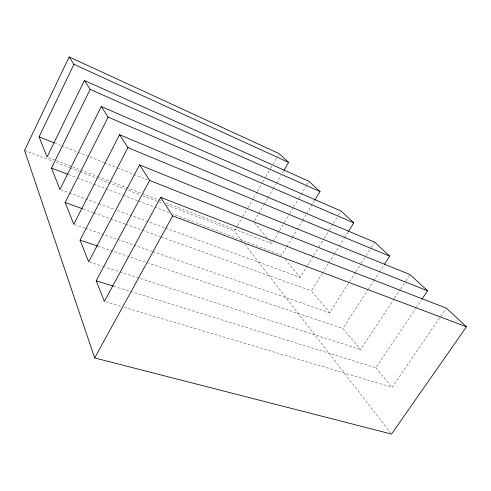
<?xml version="1.0" encoding="UTF-8"?>
<svg xmlns="http://www.w3.org/2000/svg" width="491" height="491" viewBox="0 0 491 491"><rect width="100%" height="100%" fill="white"/><g stroke="black" fill="none" stroke-linecap="round" stroke-linejoin="round"><path stroke-width="0.37" stroke-dasharray="2.46 1.84" d="M242.462 241.302L234.489 230.997L237.165 226.369M237.546 225.707L242.511 217.114M242.892 216.451L247.47 208.522M247.857 207.859L253.203 198.603M253.583 197.947L257.02 191.993M257.401 191.337L262.366 182.738M262.746 182.081L265.416 177.454M265.803 176.791L270.381 168.855M270.762 168.198L272.671 164.89M273.057 164.233L277.255 156.96M277.636 156.298L278.403 154.978M254.565 220.735L258.389 214.18M258.775 213.524L263.741 205.005M264.127 204.348L267.564 198.45M267.951 197.793L272.916 189.274M273.303 188.618L275.979 184.027M276.359 183.376L280.95 175.508M282.478 172.887L283.626 170.917M165.921 202.801L271.854 243.616L279.281 231.151M279.674 230.494L283.97 223.282M284.363 222.626L289.445 214.094M289.831 213.444L293.348 207.54M293.741 206.883L298.43 199.008M298.823 198.352L306.636 185.236M307.028 184.579L308.98 181.302M286.363 247.384L281.613 255.271L172.648 213.99M286.762 246.728L291.912 238.19M292.305 237.527L296.662 230.304M297.055 229.647L302.204 221.103M302.597 220.447L306.163 214.53M306.562 213.873L314.479 200.733M165.663 228.143L300.154 277.415L306.967 266.349M307.372 265.699L313.381 255.934M313.78 255.283L318.591 247.47M318.99 246.82L323.802 239.013M324.201 238.362L329.013 230.549M329.412 229.898L333.021 224.037M333.42 223.387L338.231 215.574M338.63 214.923L341.036 211.02M355.459 272.333L329.719 312.73L311.38 290.825L321.881 273.99M322.286 273.346L328.344 263.636M328.749 262.986L333.997 254.571M334.402 253.921L338.845 246.801M339.25 246.151L344.099 238.38M344.498 237.736L348.137 231.905M355.871 271.695L360.775 263.998M361.18 263.354L365.672 256.302M366.083 255.664L370.987 247.967M371.392 247.323L374.664 242.198M394.175 298.767L360.603 349.623L342.908 328.485L367.753 290.071M368.17 289.432L373.553 281.11M373.97 280.471L378.935 272.787M379.353 272.149L383.907 265.103M394.592 298.135L400.048 289.874M400.472 289.236L405.505 281.607M405.928 280.975L410.12 274.616M130.594 291.501L375.836 367.814L415.613 308.618M416.037 307.98L421.597 299.706M124.192 307.348L392.131 387.282L440.292 316.934M440.728 316.308L446.313 308.139M105.841 301.873L121.252 306.476M113.752 286.259L129.857 291.273M89.387 262.053L102.509 266.288M103.239 266.521L119.282 271.701M120.007 271.94L360.603 349.623M98.218 246.249L342.908 328.485M74.491 224.51L84.642 228.02M85.366 228.272L133.221 244.813M133.945 245.064L152.075 251.331M152.799 251.582L329.719 312.73M83.2 208.994L93.308 212.621M94.026 212.879L109.916 218.575M110.635 218.839L125.076 224.013M125.8 224.277L141.69 229.972M142.408 230.23L160.465 236.705M161.183 236.963L311.38 290.825M60.663 189.673L68.574 192.576M69.292 192.84L98.065 203.378M98.783 203.642L114.606 209.436M117.478 210.492L164.945 227.879M68.697 174.606L76.584 177.595M77.296 177.865L93.069 183.843M93.787 184.113L105.258 188.458M105.976 188.728L122.462 194.976M123.18 195.246L137.517 200.678M138.235 200.954L154.008 206.926M154.72 207.196L169.064 212.628M24.55 150.406L53.114 161.367M55.968 162.466L69.538 167.677M70.25 167.947L79.536 171.512M80.248 171.789L140.23 194.81M143.09 195.909L163.086 203.587M166.652 204.956L234.489 230.997M48.535 157.574L97.206 176.33M97.924 176.6L109.376 181.013M110.088 181.289L141.586 193.423M142.298 193.7L158.047 199.769M158.765 200.046L161.625 201.144M54.734 143.041L61.136 145.582M61.848 145.864L77.486 152.069M78.198 152.351L103.791 162.509M104.503 162.791L116.588 167.591M117.3 167.873L132.938 174.078M133.65 174.36L147.871 180.007M254.289 222.632L266.975 237.785M269.418 240.7L271.854 243.616M285.032 259.352L300.154 277.415M375.836 367.814L392.131 387.282M244.806 244.334L390.584 432.853"/><path stroke-width="0.74" d="M69.151 56.931L24.55 150.406L94.659 357.951L391.523 434.069L466.45 326.791L446.313 308.139L160.618 197.351L104.374 301.437L96.187 280.791L149.626 180.418L139.554 164.902L88.656 261.813L80.064 240.148L127.918 147.607L119.552 134.7L73.767 224.264L65.143 202.519L108.143 117.097L101.281 106.51L59.945 189.409L51.487 168.088L90.16 89.35L84.403 80.469L47.099 157.022L39.096 136.836L73.926 64.309L69.151 56.931L279.164 153.652L288.598 162.398L284.007 170.267M94.659 357.951L172.672 215.911L160.618 197.351M314.872 200.076L320.022 191.533L308.98 181.302L84.403 80.469M348.536 231.261L353.79 222.84L341.036 211.02L101.281 106.51M384.324 264.465L389.707 256.142L374.664 242.198L119.552 134.7M422.027 299.068L427.587 290.795L410.12 274.616L139.554 164.902M96.187 280.791L113.022 286.032M80.064 240.148L97.494 246.003M65.143 202.519L82.476 208.736M51.487 168.088L67.979 174.336M172.672 215.911L466.45 326.791M149.626 180.418L427.587 290.795M39.096 136.836L54.022 142.758M127.918 147.607L389.707 256.142M108.143 117.097L353.79 222.84M90.16 89.35L320.022 191.533M73.926 64.309L288.598 162.398"/></g></svg>
